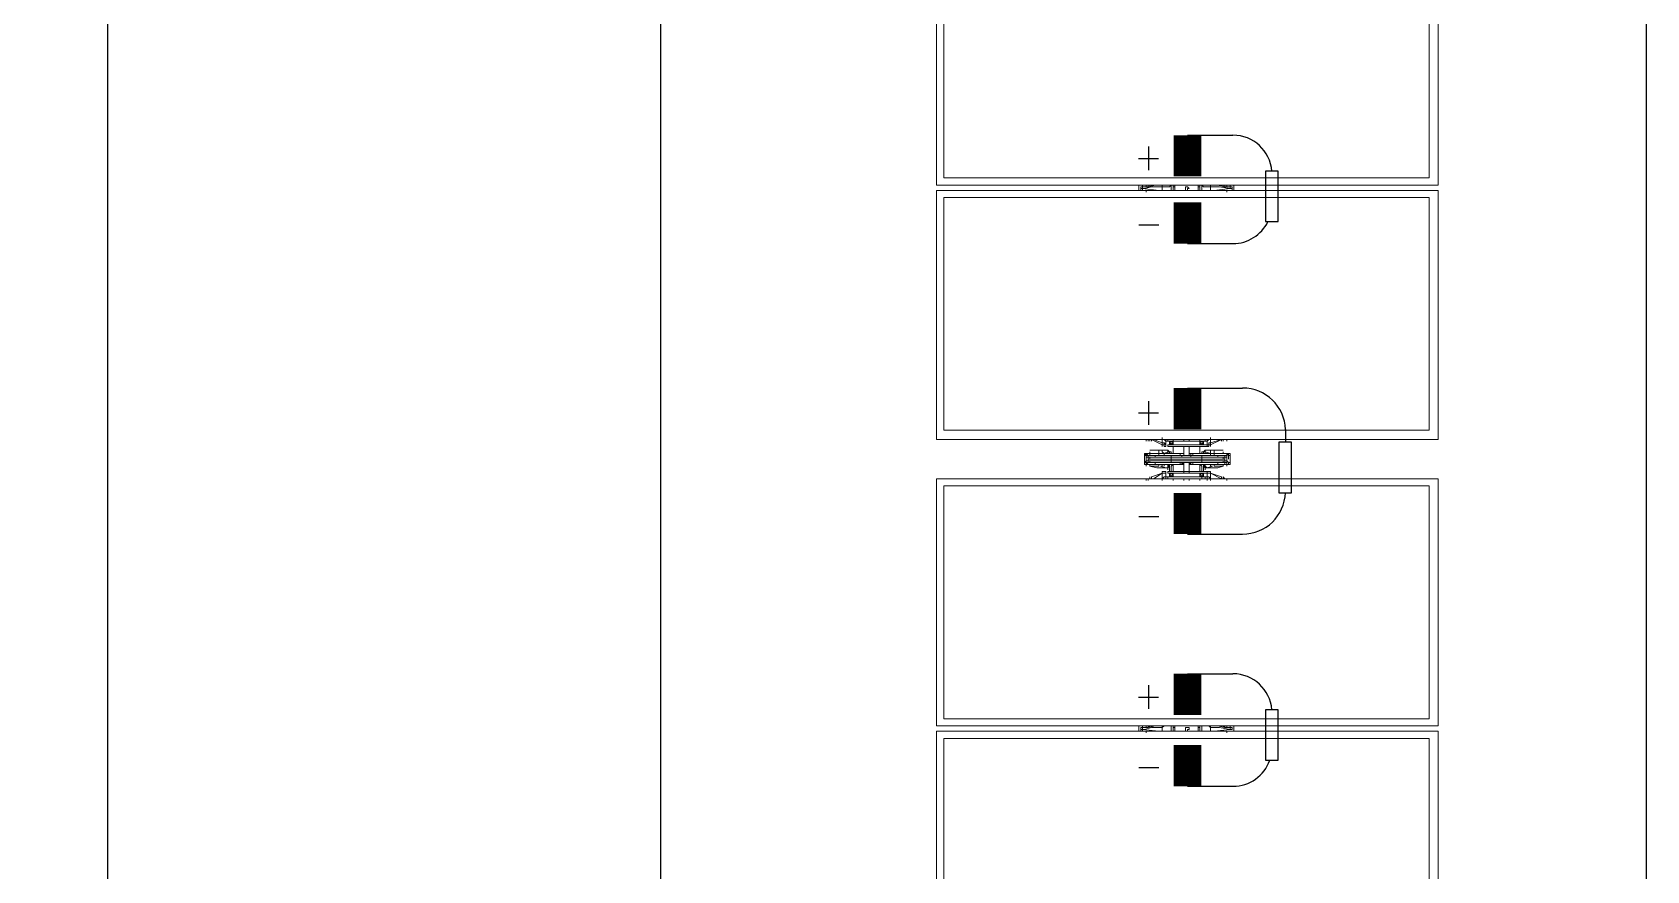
# Model space of a CAD drawing. Header units: feet. Extents: x -5.1 to 70.3, y -33 to 8.
# Drawn here: x 31.81 to 33.834, y -14.879 to -13.828 of the extents above; entities that cross this region are included whole.
import ezdxf
from ezdxf.lldxf.tags import DXFTag

# ---------------------------------------------------------------- set-up
doc = ezdxf.new("R2010")
doc.units = ezdxf.units.FT
doc.header["$MEASUREMENT"] = 0
doc.linetypes.add('HIDDEN', pattern=[0.375, 0.25, -0.125])
for name, color, linetype in [('E-DC HARNESS-NEG', 170, 'DC HARNESS CABLE'), ('E-HARN-COMP', 8, 'Continuous'), ('E-TRNK-CABL-NEG', 170, 'HIDDEN'), ('E-TRUNK-CABLE-POS', 10, 'HIDDEN'), ('G-ANNO-TEXT', 1, 'Continuous'), ('Polarity-Text', 7, 'Continuous')]:
    doc.layers.add(name, color=color, linetype=linetype)
tags = doc.linetypes.add('DC HARNESS CABLE', pattern='A,0.5,-0.2,["DH",Standard,S=0.1,R=0,X=-0.1,Y=-0.05],-0.2', length=0.9).pattern_tags.tags
tags[6] = DXFTag(74, 10)

# ---------------------------------------------------------------- blocks, each defined once
blk = doc.blocks.new('A$Cc93f9aa1')
at = {"lineweight": 5}
for points in [[(3.8365, 0.4666), (3.6065, 0.4666), (3.6065, 0), (3.8365, 0)], [(4.0732, 0), (3.8415, 0), (3.8415, 0.4666), (4.0732, 0.4666)], [(4.1098, 0), (4.3398, 0), (4.3398, 0.4666), (4.1098, 0.4666)], [(4.5748, 0.4666), (4.3448, 0.4666), (4.3448, 0), (4.5748, 0)], [(3.8298, 0.0067), (3.8298, 0.4583), (3.6132, 0.4583), (3.6132, 0.0067)], [(4.0648, 0.0067), (4.0648, 0.4583), (3.8482, 0.4583), (3.8482, 0.0067)], [(4.1165, 0.4583), (4.3332, 0.4583), (4.3332, 0.0067), (4.1165, 0.0067)], [(4.3515, 0.4583), (4.5681, 0.4583), (4.5681, 0.0067), (4.3515, 0.0067)], [(4.0732, 0.2667), (4.0732, 0.27), (4.0732, 0.275), (4.0732, 0.27)], [(4.0948, 0.2683), (4.0965, 0.2683), (4.0948, 0.2683), (4.0932, 0.2683), (4.0932, 0.27), (4.0948, 0.27), (4.0965, 0.27), (4.0948, 0.27), (4.0948, 0.2683), (4.0932, 0.2683), (4.0915, 0.2683), (4.0898, 0.2683), (4.0898, 0.27), (4.0882, 0.27), (4.0865, 0.27), (4.0882, 0.27), (4.0898, 0.27), (4.0898, 0.2683), (4.0915, 0.2683), (4.0915, 0.2667), (4.0915, 0.2467), (4.0898, 0.2467), (4.0898, 0.2183), (4.0882, 0.2183), (4.0882, 0.2467), (4.0882, 0.2183), (4.0898, 0.2183), (4.0898, 0.2467), (4.0915, 0.2467), (4.0915, 0.2667), (4.0898, 0.2667), (4.0915, 0.2667), (4.0915, 0.2683), (4.0898, 0.2683), (4.0882, 0.2683), (4.0882, 0.27), (4.0865, 0.27), (4.0865, 0.2733), (4.0865, 0.2717), (4.0882, 0.27), (4.0865, 0.27), (4.0882, 0.27), (4.0898, 0.27), (4.0915, 0.27), (4.0898, 0.27), (4.0882, 0.27), (4.0865, 0.2717), (4.0882, 0.2717), (4.0865, 0.2717), (4.0882, 0.2717), (4.0898, 0.2717), (4.0915, 0.2717), (4.0898, 0.2717), (4.0882, 0.2717), (4.0865, 0.2717), (4.0865, 0.2733), (4.0865, 0.27), (4.0882, 0.27), (4.0882, 0.2683), (4.0898, 0.2683), (4.0915, 0.2683), (4.0932, 0.2683), (4.0948, 0.2683), (4.0948, 0.27), (4.0932, 0.27), (4.0948, 0.2717), (4.0965, 0.2717), (4.0948, 0.2717), (4.0948, 0.2733), (4.0965, 0.2733), (4.0948, 0.2733), (4.0948, 0.2717), (4.0932, 0.27), (4.0948, 0.27), (4.0932, 0.27), (4.0915, 0.27), (4.0898, 0.27), (4.0915, 0.27), (4.0932, 0.27), (4.0948, 0.27), (4.0965, 0.27), (4.0965, 0.2733), (4.0948, 0.2733), (4.0898, 0.2733), (4.0865, 0.2733), (4.0882, 0.2733), (4.0865, 0.2733), (4.0898, 0.2733), (4.0948, 0.2733), (4.0965, 0.2733), (4.0965, 0.27), (4.0982, 0.27), (4.0965, 0.27), (4.0948, 0.27), (4.0932, 0.27), (4.0948, 0.27), (4.0965, 0.27), (4.0965, 0.2617), (4.0948, 0.2617), (4.0965, 0.2617), (4.0965, 0.2383), (4.0948, 0.2383), (4.0965, 0.2383), (4.0965, 0.2367), (4.0948, 0.235), (4.0965, 0.235), (4.0948, 0.235), (4.1032, 0.235), (4.1048, 0.235), (4.1032, 0.235), (4.1032, 0.23), (4.1032, 0.235), (4.0948, 0.235), (4.0965, 0.235), (4.0948, 0.235), (4.0965, 0.2367), (4.0965, 0.2383), (4.0965, 0.2617), (4.0965, 0.27), (4.0948, 0.27), (4.0965, 0.27), (4.0948, 0.27), (4.0932, 0.27), (4.0932, 0.2683)], [(4.0965, 0.2717), (4.0948, 0.2717)], [(4.1098, 0.27), (4.1098, 0.2683), (4.1082, 0.2667), (4.1098, 0.2683), (4.1098, 0.27), (4.1098, 0.275)], [(4.0748, 0.2517), (4.0748, 0.25), (4.0732, 0.25), (4.0732, 0.2517), (4.0748, 0.2517), (4.0732, 0.2533), (4.0732, 0.255), (4.0765, 0.255), (4.0782, 0.255), (4.0732, 0.265), (4.0782, 0.255), (4.0765, 0.255), (4.0765, 0.2533), (4.0782, 0.2533), (4.0782, 0.2517)], [(4.0832, 0.2667), (4.0832, 0.2583), (4.0832, 0.2567), (4.0832, 0.255), (4.0865, 0.255), (4.0832, 0.255), (4.0832, 0.2567), (4.0832, 0.2583), (4.0865, 0.2583), (4.0865, 0.2667), (4.0865, 0.2583), (4.0865, 0.255), (4.0848, 0.25), (4.0832, 0.25), (4.0832, 0.2567), (4.0832, 0.25), (4.0848, 0.25), (4.0865, 0.255), (4.0865, 0.2583), (4.0832, 0.2583)], [(4.0832, 0.2667), (4.0832, 0.25)], [(4.0832, 0.2517), (4.0832, 0.25), (4.0832, 0.26), (4.0832, 0.25)], [(4.0865, 0.2667), (4.0848, 0.2667)], [(4.0865, 0.2383), (4.0882, 0.2383), (4.0865, 0.2383), (4.0865, 0.2617), (4.0865, 0.27), (4.0865, 0.2617)], [(4.0898, 0.2683), (4.0898, 0.2467), (4.0882, 0.2467), (4.0882, 0.2683)], [(4.0898, 0.2683), (4.0898, 0.2467), (4.0882, 0.2467), (4.0882, 0.2683)], [(4.0898, 0.2617), (4.0882, 0.2617)], [(4.0898, 0.2617), (4.0882, 0.2617)], [(4.0932, 0.2183), (4.0932, 0.2467), (4.0948, 0.2467), (4.0948, 0.2683), (4.0932, 0.2683), (4.0932, 0.2467), (4.0915, 0.2467), (4.0915, 0.2183), (4.0932, 0.2183), (4.0932, 0.1967), (4.0915, 0.1967), (4.0898, 0.1967), (4.0915, 0.1967), (4.0932, 0.1967), (4.0948, 0.1967), (4.0932, 0.1967), (4.0948, 0.1967), (4.0932, 0.1967), (4.0932, 0.2183), (4.0915, 0.2183), (4.0915, 0.2467), (4.0932, 0.2467), (4.0932, 0.2683), (4.0948, 0.2683), (4.0948, 0.2467), (4.0932, 0.2467), (4.0932, 0.2183), (4.0948, 0.2183), (4.0948, 0.2467), (4.0948, 0.2183)], [(4.0948, 0.2667), (4.0932, 0.2667)], [(4.0965, 0.2617), (4.0948, 0.2617)], [(4.0965, 0.255), (4.0965, 0.2583), (4.0982, 0.2583), (4.0982, 0.2667), (4.0965, 0.2667), (4.0982, 0.2667), (4.0982, 0.2583), (4.0965, 0.2583), (4.0965, 0.2667), (4.0965, 0.2583), (4.0965, 0.255), (4.0982, 0.255), (4.0982, 0.2567), (4.0998, 0.2517), (4.0982, 0.2567), (4.0982, 0.255)], [(4.0998, 0.25), (4.0998, 0.2617), (4.0982, 0.2667), (4.0998, 0.2617), (4.0998, 0.25), (4.0998, 0.2517)], [(4.0998, 0.25), (4.0998, 0.26), (4.0998, 0.25), (4.0982, 0.2483), (4.0998, 0.25), (4.1015, 0.25)], [(4.0998, 0.2567), (4.0998, 0.2583)], [(4.1048, 0.2533), (4.1048, 0.255), (4.1082, 0.265), (4.1048, 0.255), (4.1098, 0.255), (4.1082, 0.2533), (4.1082, 0.2517), (4.1048, 0.2517), (4.1048, 0.2533), (4.1048, 0.255), (4.1098, 0.255), (4.1082, 0.2533), (4.1082, 0.2517), (4.1048, 0.2517)], [(4.0732, 0.2517), (4.0732, 0.25), (4.0748, 0.25), (4.0748, 0.2517), (4.0782, 0.2517), (4.0782, 0.2533), (4.0765, 0.2533), (4.0765, 0.255), (4.0732, 0.255), (4.0732, 0.2533), (4.0748, 0.2517)], [(4.0748, 0.215), (4.0748, 0.2133), (4.0748, 0.215), (4.0732, 0.215), (4.0732, 0.25), (4.0732, 0.215)], [(4.0748, 0.245), (4.0732, 0.245), (4.0748, 0.245), (4.0765, 0.245), (4.0782, 0.2467), (4.0782, 0.2483), (4.0765, 0.2483), (4.0748, 0.2483), (4.0748, 0.2467)], [(4.0765, 0.2483), (4.0748, 0.2467), (4.0765, 0.245), (4.0782, 0.2467)], [(4.0748, 0.2467), (4.0748, 0.2483), (4.0765, 0.2483), (4.0782, 0.2483), (4.0782, 0.2467), (4.0765, 0.245), (4.0748, 0.245)], [(4.0765, 0.2483), (4.0748, 0.2467), (4.0765, 0.245), (4.0782, 0.2467)], [(4.0765, 0.245), (4.0748, 0.245), (4.0748, 0.2467), (4.0748, 0.2483), (4.0765, 0.2483), (4.0782, 0.2483), (4.0782, 0.2467), (4.0782, 0.245), (4.0765, 0.245), (4.0782, 0.245), (4.0782, 0.2467), (4.0765, 0.2467), (4.0782, 0.2467), (4.0765, 0.2467), (4.0782, 0.2467), (4.0765, 0.2467), (4.0782, 0.2467), (4.0765, 0.2467), (4.0782, 0.2467), (4.0765, 0.2467), (4.0782, 0.2467), (4.0765, 0.2467), (4.0782, 0.2467), (4.0765, 0.2467), (4.0782, 0.2467), (4.0765, 0.2467), (4.0782, 0.2467), (4.0782, 0.2483), (4.0765, 0.2483), (4.0748, 0.2483), (4.0748, 0.2467), (4.0748, 0.245)], [(4.0782, 0.2517), (4.0798, 0.2517), (4.0798, 0.2533), (4.0782, 0.2533), (4.0782, 0.255), (4.0798, 0.255), (4.0782, 0.255), (4.0782, 0.2533), (4.0765, 0.2533), (4.0782, 0.2533), (4.0782, 0.255), (4.0782, 0.2533), (4.0798, 0.2533), (4.0798, 0.2517), (4.0782, 0.2517), (4.0798, 0.2517), (4.0798, 0.215), (4.0782, 0.215), (4.0798, 0.215), (4.0798, 0.2517)], [(4.0782, 0.2467), (4.0765, 0.2467)], [(4.0798, 0.245), (4.0865, 0.245)], [(4.0848, 0.25), (4.0832, 0.25), (4.0848, 0.2483), (4.0832, 0.25), (4.0848, 0.2483)], [(4.0848, 0.2483), (4.0848, 0.2467), (4.0865, 0.2467), (4.0848, 0.2467), (4.0848, 0.2483), (4.0865, 0.2483), (4.0848, 0.2483), (4.0865, 0.2483)], [(4.0965, 0.255), (4.0965, 0.25), (4.0965, 0.2483), (4.0982, 0.25), (4.0965, 0.2483), (4.0965, 0.25), (4.0982, 0.25), (4.0998, 0.2517), (4.0982, 0.25), (4.0965, 0.25)], [(4.0998, 0.25), (4.0982, 0.2483), (4.0965, 0.2483), (4.1032, 0.2483), (4.0965, 0.2483), (4.0982, 0.2483), (4.0998, 0.2483), (4.0982, 0.2483)], [(4.0965, 0.2483), (4.0982, 0.2483)], [(4.1032, 0.2467), (4.0982, 0.2467), (4.0965, 0.245), (4.1032, 0.245), (4.0965, 0.245), (4.0982, 0.2467)], [(4.1048, 0.255), (4.1032, 0.255), (4.1048, 0.255), (4.1048, 0.2533), (4.1048, 0.255), (4.1032, 0.255)], [(4.1048, 0.215), (4.1032, 0.215), (4.1032, 0.2517), (4.1048, 0.2517), (4.1032, 0.2517), (4.1032, 0.255), (4.1032, 0.2517), (4.1048, 0.2517), (4.1032, 0.2517), (4.1032, 0.215)], [(4.1065, 0.2483), (4.1048, 0.2467), (4.1065, 0.245), (4.1082, 0.2467)], [(4.1048, 0.2467), (4.1048, 0.2483), (4.1065, 0.2483), (4.1082, 0.2483), (4.1082, 0.2467), (4.1065, 0.245), (4.1048, 0.245), (4.1048, 0.2467), (4.1048, 0.2483), (4.1048, 0.2467), (4.1048, 0.245), (4.1065, 0.245), (4.1082, 0.2467), (4.1082, 0.2483), (4.1065, 0.2483), (4.1048, 0.2483)], [(4.1065, 0.2483), (4.1048, 0.2467), (4.1065, 0.245), (4.1082, 0.2467)], [(4.1115, 0.2517), (4.1098, 0.2517), (4.1098, 0.25), (4.1098, 0.2517), (4.1082, 0.2517), (4.1098, 0.2517)], [(4.1082, 0.25), (4.1082, 0.2517), (4.1082, 0.25), (4.1098, 0.25), (4.1098, 0.215), (4.1082, 0.215), (4.1098, 0.215), (4.1098, 0.25)], [(4.1115, 0.245), (4.1098, 0.245)], [(3.8398, 0.235), (3.8382, 0.2333), (3.8382, 0.2317), (3.8415, 0.2317), (3.8415, 0.2333), (3.8398, 0.2333)], [(4.0748, 0.235), (4.0732, 0.235)], [(4.0748, 0.235), (4.0732, 0.235)], [(4.0748, 0.23), (4.0732, 0.23)], [(4.0748, 0.23), (4.0732, 0.23)], [(4.0798, 0.235), (4.0882, 0.235), (4.0865, 0.235), (4.0882, 0.235), (4.0798, 0.235), (4.0798, 0.23)], [(4.0882, 0.23), (4.0798, 0.23), (4.0882, 0.23), (4.0865, 0.23), (4.0882, 0.23), (4.0865, 0.23)], [(4.0865, 0.2383), (4.0865, 0.2367), (4.0865, 0.235), (4.0882, 0.235), (4.0865, 0.235), (4.0865, 0.2383), (4.0865, 0.2367), (4.0882, 0.2367), (4.0865, 0.2367), (4.0865, 0.235), (4.0882, 0.235), (4.0865, 0.235)], [(4.0865, 0.23), (4.0882, 0.23), (4.0865, 0.23), (4.0865, 0.2267), (4.0865, 0.23), (4.0865, 0.2267)], [(4.0865, 0.2267), (4.0865, 0.2033), (4.0865, 0.195), (4.0865, 0.2033), (4.0865, 0.2267), (4.0882, 0.2267)], [(4.0965, 0.2367), (4.0965, 0.235), (4.0982, 0.235), (4.0965, 0.235), (4.0965, 0.2367), (4.0948, 0.2367), (4.0965, 0.2367), (4.0965, 0.2383), (4.0965, 0.2367), (4.0948, 0.2367)], [(4.1048, 0.23), (4.1032, 0.23), (4.0948, 0.23), (4.0965, 0.23), (4.0948, 0.23), (4.0965, 0.23), (4.0965, 0.2267), (4.0965, 0.2283), (4.0948, 0.23), (4.1032, 0.23)], [(4.0965, 0.2267), (4.0965, 0.23), (4.0948, 0.23), (4.0965, 0.2283)], [(4.0965, 0.23), (4.0948, 0.23)], [(4.0965, 0.2267), (4.0948, 0.2267), (4.0965, 0.2267), (4.0965, 0.2033), (4.0948, 0.2033), (4.0965, 0.2033)], [(4.0982, 0.23), (4.0965, 0.23)], [(4.1115, 0.235), (4.1098, 0.235)], [(4.1115, 0.235), (4.1098, 0.235)], [(4.1115, 0.23), (4.1098, 0.23)], [(4.1115, 0.23), (4.1098, 0.23)], [(4.3432, 0.235), (4.3415, 0.235), (4.3415, 0.2317), (4.3448, 0.2317), (4.3448, 0.2333), (4.3432, 0.2333)], [(4.0748, 0.2167), (4.0765, 0.2167), (4.0782, 0.2183), (4.0782, 0.22), (4.0765, 0.22), (4.0748, 0.22), (4.0732, 0.22), (4.0748, 0.22), (4.0748, 0.2183), (4.0748, 0.22), (4.0748, 0.2183), (4.0748, 0.2167), (4.0765, 0.2167)], [(4.0732, 0.215), (4.0732, 0.2133)], [(4.0765, 0.2117), (4.0765, 0.21), (4.0782, 0.21), (4.0732, 0.2), (4.0782, 0.21), (4.0765, 0.21), (4.0732, 0.21), (4.0732, 0.2117), (4.0748, 0.2133), (4.0782, 0.2133), (4.0765, 0.2117), (4.0765, 0.21), (4.0732, 0.21), (4.0732, 0.2117), (4.0748, 0.2133), (4.0782, 0.2133)], [(4.0765, 0.22), (4.0748, 0.2183), (4.0765, 0.2167), (4.0782, 0.2183)], [(4.0765, 0.22), (4.0748, 0.2183), (4.0765, 0.2167), (4.0782, 0.2183)], [(4.0765, 0.22), (4.0748, 0.22), (4.0765, 0.22), (4.0782, 0.22), (4.0782, 0.2183), (4.0782, 0.2167), (4.0765, 0.2167), (4.0782, 0.2167), (4.0782, 0.2183), (4.0765, 0.2183), (4.0782, 0.2183), (4.0765, 0.2183), (4.0782, 0.2183), (4.0765, 0.2183), (4.0782, 0.2183), (4.0765, 0.2183), (4.0782, 0.2183), (4.0765, 0.2183), (4.0782, 0.2183), (4.0765, 0.2183), (4.0782, 0.2183), (4.0765, 0.2183), (4.0782, 0.2183), (4.0765, 0.2183), (4.0782, 0.2183), (4.0782, 0.22), (4.0765, 0.22), (4.0748, 0.22), (4.0748, 0.2183), (4.0748, 0.2167), (4.0748, 0.2183), (4.0748, 0.2167), (4.0765, 0.2167), (4.0782, 0.2183), (4.0782, 0.22)], [(4.0782, 0.2183), (4.0765, 0.2183)], [(4.0798, 0.21), (4.0782, 0.21), (4.0782, 0.2117), (4.0765, 0.2117), (4.0782, 0.2117), (4.0782, 0.21)], [(4.0782, 0.2133), (4.0798, 0.2133), (4.0798, 0.2117), (4.0782, 0.2117), (4.0782, 0.21), (4.0782, 0.2117), (4.0798, 0.2117), (4.0798, 0.2133)], [(4.0865, 0.22), (4.0798, 0.22)], [(4.0832, 0.2133), (4.0832, 0.2083), (4.0832, 0.2133), (4.0832, 0.215), (4.0848, 0.215), (4.0848, 0.2167), (4.0832, 0.215), (4.0832, 0.2133), (4.0832, 0.215), (4.0848, 0.215), (4.0865, 0.2117), (4.0848, 0.21), (4.0832, 0.21), (4.0832, 0.2083), (4.0832, 0.2067), (4.0832, 0.2083), (4.0832, 0.21), (4.0848, 0.21), (4.0865, 0.2117), (4.0848, 0.215), (4.0848, 0.2167), (4.0832, 0.215), (4.0848, 0.2167), (4.0832, 0.215), (4.0832, 0.205), (4.0832, 0.215)], [(4.0865, 0.2167), (4.0848, 0.2167), (4.0832, 0.215), (4.0832, 0.205), (4.0832, 0.215), (4.0848, 0.2167), (4.0865, 0.2167), (4.0848, 0.2167), (4.0865, 0.2167), (4.0848, 0.2167), (4.0865, 0.2167), (4.0848, 0.2167)], [(4.0865, 0.2183), (4.0848, 0.2183), (4.0848, 0.2167), (4.0848, 0.2183)], [(4.0932, 0.195), (4.0932, 0.1967), (4.0948, 0.1967), (4.0948, 0.2183), (4.0948, 0.1967), (4.0932, 0.1967), (4.0932, 0.195), (4.0948, 0.195)], [(4.0982, 0.2183), (4.1032, 0.2183), (4.0982, 0.2183), (4.0965, 0.22), (4.1032, 0.22), (4.0965, 0.22)], [(4.0965, 0.215), (4.0965, 0.2167), (4.1032, 0.2167), (4.0965, 0.2167)], [(4.0965, 0.2167), (4.0982, 0.215), (4.0965, 0.2167), (4.0982, 0.2167)], [(4.0998, 0.2167), (4.0982, 0.2167), (4.0998, 0.215), (4.0982, 0.2167), (4.0965, 0.2167), (4.0982, 0.2167)], [(4.0982, 0.1983), (4.0965, 0.1983), (4.0982, 0.1983), (4.0998, 0.205), (4.0998, 0.215), (4.0998, 0.2133), (4.0998, 0.215), (4.0998, 0.205)], [(4.0982, 0.2083), (4.0998, 0.2133), (4.0998, 0.215), (4.0965, 0.215), (4.0965, 0.2117), (4.0965, 0.21), (4.0982, 0.21)], [(4.0982, 0.2083), (4.0998, 0.2133), (4.0998, 0.215), (4.0965, 0.215), (4.0965, 0.2117), (4.0965, 0.21), (4.0982, 0.21)], [(4.0982, 0.2167), (4.0998, 0.215)], [(4.0998, 0.215), (4.0998, 0.205), (4.0998, 0.215), (4.1015, 0.215)], [(4.1048, 0.2133), (4.1032, 0.2133), (4.1032, 0.21), (4.1048, 0.21), (4.1048, 0.2117), (4.1048, 0.2133), (4.1048, 0.2117), (4.1048, 0.21), (4.1032, 0.21), (4.1032, 0.2133), (4.1048, 0.2133), (4.1082, 0.2133), (4.1082, 0.215), (4.1082, 0.2133)], [(4.1032, 0.21), (4.1048, 0.21), (4.1048, 0.2117), (4.1048, 0.21)], [(4.1048, 0.22), (4.1048, 0.2183), (4.1048, 0.2167), (4.1065, 0.2167), (4.1082, 0.2183), (4.1082, 0.22), (4.1065, 0.22)], [(4.1065, 0.22), (4.1048, 0.2183), (4.1065, 0.2167), (4.1082, 0.2183)], [(4.1048, 0.22), (4.1048, 0.2183), (4.1048, 0.2167), (4.1048, 0.2183), (4.1048, 0.22), (4.1065, 0.22)], [(4.1065, 0.22), (4.1048, 0.2183), (4.1065, 0.2167), (4.1082, 0.2183)], [(4.1048, 0.21), (4.1098, 0.21), (4.1082, 0.2117), (4.1082, 0.2133), (4.1098, 0.2133), (4.1098, 0.215), (4.1098, 0.2133), (4.1082, 0.2133), (4.1082, 0.2117), (4.1098, 0.21), (4.1048, 0.21), (4.1082, 0.2)], [(4.1082, 0.22), (4.1082, 0.2183), (4.1082, 0.22), (4.1065, 0.22)], [(4.1082, 0.2183), (4.1065, 0.2183)], [(4.1082, 0.2183), (4.1065, 0.2183)], [(4.1115, 0.22), (4.1098, 0.22)], [(4.0732, 0.1967), (4.0732, 0.1983)], [(4.0832, 0.1983), (4.0832, 0.205), (4.0832, 0.1983), (4.0832, 0.2067), (4.0865, 0.2067), (4.0865, 0.1983), (4.0848, 0.1983), (4.0865, 0.1983), (4.0865, 0.2067), (4.0832, 0.2067)], [(4.0865, 0.21), (4.0865, 0.2067)], [(4.0882, 0.1983), (4.0865, 0.1983)], [(4.0932, 0.1933), (4.0882, 0.1933), (4.0865, 0.1933), (4.0882, 0.1933), (4.0865, 0.1933), (4.0865, 0.195), (4.0882, 0.195), (4.0882, 0.1967), (4.0882, 0.195), (4.0865, 0.195), (4.0865, 0.1933), (4.0882, 0.1933)], [(4.0898, 0.2033), (4.0882, 0.2033)], [(4.0898, 0.2033), (4.0882, 0.2033)], [(4.0915, 0.1983), (4.0915, 0.1967), (4.0898, 0.1967), (4.0915, 0.1967)], [(4.0948, 0.195), (4.0948, 0.1967), (4.0948, 0.195), (4.0965, 0.195), (4.0965, 0.1933), (4.0948, 0.1933), (4.0965, 0.1933), (4.0948, 0.1933), (4.0948, 0.195), (4.0965, 0.195), (4.0965, 0.2033), (4.0965, 0.195), (4.0982, 0.195), (4.0965, 0.195), (4.0965, 0.1933), (4.0948, 0.1933), (4.0932, 0.195), (4.0915, 0.195), (4.0932, 0.195), (4.0948, 0.195), (4.0932, 0.195)], [(4.0948, 0.1983), (4.0932, 0.1983)], [(4.0965, 0.195), (4.0948, 0.195), (4.0948, 0.1933), (4.0965, 0.1933), (4.0948, 0.1933), (4.0932, 0.195), (4.0948, 0.195), (4.0932, 0.195), (4.0948, 0.195), (4.0948, 0.1967)], [(4.0965, 0.2033), (4.0948, 0.2033)], [(4.0965, 0.2067), (4.0965, 0.21)], [(4.0982, 0.1983), (4.0965, 0.1983), (4.0965, 0.2067), (4.0982, 0.2067)], [(4.0982, 0.1983), (4.0965, 0.1983), (4.0965, 0.2067), (4.0982, 0.2067)], [(4.0998, 0.2067), (4.0998, 0.2083)], [(4.1082, 0.1983), (4.1098, 0.1983), (4.1098, 0.1967), (4.1098, 0.1983)], [(4.0732, 0.19), (4.0732, 0.195)], [(4.1098, 0.19), (4.1098, 0.195)]]:
    blk.add_lwpolyline(points, close=True, dxfattribs=at)
for points in [[(4.0732, 0), (4.0732, 0.4666)], [(4.1098, 0.4666), (4.1098, 0)], [(4.0648, 0.0067), (4.0648, 0.4583)], [(4.1165, 0.4583), (4.1165, 0.0067)], [(3.8415, 0.2767), (3.8365, 0.2767)], [(3.8365, 0.255), (3.8382, 0.255), (3.8382, 0.2633), (3.8398, 0.2733)], [(3.8415, 0.275), (3.8398, 0.275), (3.8398, 0.2733), (3.8382, 0.2733), (3.8382, 0.27), (3.8382, 0.2683)], [(3.8398, 0.27), (3.8398, 0.2733), (3.8398, 0.275)], [(4.3448, 0.2767), (4.3398, 0.2767)], [(4.3398, 0.255), (4.3415, 0.255), (4.3415, 0.2633), (4.3432, 0.2733)], [(4.3432, 0.27), (4.3432, 0.2733), (4.3432, 0.275), (4.3432, 0.2733), (4.3415, 0.2733), (4.3415, 0.2717), (4.3415, 0.27), (4.3415, 0.2683)], [(4.0732, 0.2667), (4.0732, 0.2667)], [(4.0732, 0.2667), (4.0732, 0.2667)], [(4.0832, 0.26), (4.0832, 0.26)], [(4.0832, 0.26), (4.0832, 0.26)], [(4.0882, 0.27), (4.0898, 0.27), (4.0882, 0.27)], [(4.0882, 0.27), (4.0898, 0.27), (4.0882, 0.27)], [(4.0948, 0.27), (4.0948, 0.27)], [(4.0948, 0.27), (4.0948, 0.27)], [(4.0982, 0.26), (4.0982, 0.26)], [(4.0982, 0.26), (4.0982, 0.26)], [(4.1098, 0.2667), (4.1098, 0.2667)], [(4.1098, 0.2667), (4.1098, 0.2667)], [(3.8398, 0.2467), (3.8382, 0.2467), (3.8365, 0.2467), (3.8382, 0.2483), (3.8382, 0.255)], [(3.8415, 0.2467), (3.8365, 0.2467)], [(3.8415, 0.245), (3.8382, 0.245), (3.8365, 0.245)], [(3.8415, 0.2433), (3.8382, 0.2433), (3.8365, 0.2433)], [(3.8382, 0.2433), (3.8382, 0.245)], [(4.0748, 0.2483), (4.0748, 0.2483)], [(4.0748, 0.2483), (4.0748, 0.2483)], [(4.0748, 0.2467), (4.0748, 0.2467)], [(4.0748, 0.2467), (4.0748, 0.2467)], [(4.0748, 0.245), (4.0748, 0.245)], [(4.0748, 0.245), (4.0748, 0.245)], [(4.0765, 0.2483), (4.0765, 0.2483)], [(4.0765, 0.2483), (4.0765, 0.2483)], [(4.0765, 0.245), (4.0782, 0.245)], [(4.0765, 0.245), (4.0765, 0.245)], [(4.0765, 0.245), (4.0782, 0.245)], [(4.0765, 0.245), (4.0765, 0.245)], [(4.0782, 0.2517), (4.0782, 0.2517)], [(4.0782, 0.2517), (4.0782, 0.2517)], [(4.0782, 0.2483), (4.0782, 0.2483)], [(4.0782, 0.2483), (4.0782, 0.2483)], [(4.0782, 0.2467), (4.0782, 0.2467)], [(4.0782, 0.2467), (4.0782, 0.2467)], [(4.0782, 0.245), (4.0782, 0.245)], [(4.0782, 0.245), (4.0782, 0.245)], [(4.0798, 0.2517), (4.0798, 0.2517)], [(4.0798, 0.2517), (4.0798, 0.2517)], [(4.0832, 0.25), (4.0848, 0.2483)], [(4.0832, 0.25), (4.0848, 0.2483)], [(4.0832, 0.25), (4.0848, 0.2483)], [(4.0832, 0.25), (4.0848, 0.25)], [(4.0848, 0.2483), (4.0848, 0.25)], [(4.0865, 0.2483), (4.0848, 0.2483)], [(4.0865, 0.2483), (4.0848, 0.2483)], [(4.0848, 0.2483), (4.0865, 0.2483)], [(4.0848, 0.2483), (4.0865, 0.2483)], [(4.1032, 0.2517), (4.1032, 0.2517)], [(4.1032, 0.2517), (4.1032, 0.2517)], [(4.1048, 0.2483), (4.1065, 0.2483), (4.1082, 0.2483), (4.1082, 0.2467), (4.1082, 0.245), (4.1065, 0.245), (4.1048, 0.245), (4.1048, 0.2467), (4.1048, 0.245)], [(4.1048, 0.2483), (4.1048, 0.2483)], [(4.1048, 0.245), (4.1065, 0.245), (4.1082, 0.245), (4.1082, 0.2467), (4.1065, 0.2467), (4.1082, 0.2467), (4.1065, 0.2467), (4.1082, 0.2467), (4.1065, 0.2467), (4.1082, 0.2467), (4.1065, 0.2467), (4.1082, 0.2467), (4.1065, 0.2467), (4.1082, 0.2467), (4.1065, 0.2467), (4.1082, 0.2467), (4.1065, 0.2467), (4.1082, 0.2467), (4.1065, 0.2467), (4.1082, 0.2467), (4.1065, 0.2467), (4.1082, 0.2467), (4.1098, 0.2467), (4.1082, 0.2467), (4.1082, 0.2483), (4.1065, 0.2483), (4.1048, 0.2483)], [(4.1048, 0.2483), (4.1048, 0.2483)], [(4.1048, 0.2467), (4.1048, 0.2467)], [(4.1048, 0.2467), (4.1048, 0.2467)], [(4.1048, 0.245), (4.1048, 0.245)], [(4.1048, 0.245), (4.1048, 0.245)], [(4.1065, 0.2483), (4.1065, 0.2483)], [(4.1065, 0.2483), (4.1065, 0.2483)], [(4.1065, 0.245), (4.1065, 0.245)], [(4.1065, 0.245), (4.1065, 0.245)], [(4.1082, 0.2483), (4.1082, 0.2483)], [(4.1082, 0.2483), (4.1082, 0.2483)], [(4.1082, 0.2467), (4.1082, 0.2467)], [(4.1082, 0.2467), (4.1082, 0.2467)], [(4.1082, 0.245), (4.1082, 0.245)], [(4.1082, 0.245), (4.1082, 0.245)], [(4.3448, 0.2467), (4.3415, 0.2467), (4.3398, 0.2467), (4.3398, 0.2533), (4.3415, 0.255)], [(4.3398, 0.2467), (4.3415, 0.2467)], [(4.3448, 0.245), (4.3415, 0.245), (4.3398, 0.245)], [(4.3448, 0.2433), (4.3415, 0.2433), (4.3398, 0.2433)], [(4.3415, 0.2433), (4.3415, 0.245)], [(4.0865, 0.23), (4.0882, 0.23)], [(4.0865, 0.23), (4.0882, 0.23)], [(4.0865, 0.23), (4.0882, 0.23)], [(4.0865, 0.23), (4.0882, 0.23)], [(4.0965, 0.23), (4.0982, 0.23)], [(4.0965, 0.23), (4.0982, 0.23)], [(3.8415, 0.2217), (3.8382, 0.2217), (3.8365, 0.2217)], [(3.8365, 0.22), (3.8382, 0.22), (3.8415, 0.22)], [(3.8382, 0.21), (3.8382, 0.2167), (3.8365, 0.2183), (3.8382, 0.2183), (3.8365, 0.2183)], [(3.8382, 0.22), (3.8382, 0.2217)], [(3.8415, 0.2183), (3.8382, 0.2183)], [(4.0732, 0.2133), (4.0748, 0.2133), (4.0732, 0.2133)], [(4.0732, 0.2133), (4.0748, 0.2133), (4.0732, 0.2133)], [(4.0748, 0.22), (4.0748, 0.22)], [(4.0748, 0.22), (4.0748, 0.22)], [(4.0748, 0.2183), (4.0748, 0.2183)], [(4.0748, 0.2183), (4.0748, 0.2183)], [(4.0748, 0.2167), (4.0748, 0.2167)], [(4.0748, 0.2167), (4.0748, 0.2167)], [(4.0765, 0.22), (4.0765, 0.22)], [(4.0765, 0.22), (4.0765, 0.22)], [(4.0765, 0.2167), (4.0765, 0.2167)], [(4.0765, 0.2167), (4.0765, 0.2167)], [(4.0782, 0.22), (4.0782, 0.22)], [(4.0782, 0.22), (4.0782, 0.22)], [(4.0782, 0.2183), (4.0782, 0.2183)], [(4.0782, 0.2183), (4.0782, 0.2183)], [(4.0782, 0.2167), (4.0782, 0.2167)], [(4.0782, 0.2167), (4.0782, 0.2167)], [(4.0782, 0.215), (4.0782, 0.215)], [(4.0782, 0.215), (4.0782, 0.215)], [(4.0798, 0.215), (4.0798, 0.215)], [(4.0798, 0.215), (4.0798, 0.215)], [(4.0898, 0.2183), (4.0898, 0.1967), (4.0882, 0.1967), (4.0882, 0.2183)], [(4.0898, 0.2183), (4.0898, 0.1967), (4.0882, 0.1967), (4.0882, 0.2183)], [(4.0915, 0.2183), (4.0898, 0.2183)], [(4.0915, 0.2183), (4.0898, 0.2183)], [(4.0915, 0.1983), (4.0915, 0.2183)], [(4.0915, 0.1983), (4.0915, 0.2183)], [(4.1032, 0.215), (4.1032, 0.215)], [(4.1032, 0.215), (4.1032, 0.215)], [(4.1048, 0.2183), (4.1048, 0.22)], [(4.1065, 0.22), (4.1048, 0.22)], [(4.1048, 0.22), (4.1048, 0.22)], [(4.1048, 0.22), (4.1048, 0.22)], [(4.1048, 0.2167), (4.1048, 0.2183)], [(4.1048, 0.2183), (4.1048, 0.2183)], [(4.1048, 0.2183), (4.1048, 0.2183)], [(4.1048, 0.2167), (4.1065, 0.2167)], [(4.1048, 0.2167), (4.1048, 0.2167)], [(4.1048, 0.2167), (4.1065, 0.2167)], [(4.1048, 0.2167), (4.1065, 0.2167)], [(4.1048, 0.2167), (4.1048, 0.2167)], [(4.1048, 0.215), (4.1048, 0.215)], [(4.1048, 0.215), (4.1048, 0.215)], [(4.1082, 0.22), (4.1065, 0.22)], [(4.1065, 0.22), (4.1065, 0.22)], [(4.1065, 0.22), (4.1065, 0.22)], [(4.1065, 0.2183), (4.1082, 0.2183)], [(4.1065, 0.2183), (4.1082, 0.2183)], [(4.1065, 0.2183), (4.1082, 0.2183)], [(4.1065, 0.2183), (4.1082, 0.2183)], [(4.1065, 0.2183), (4.1082, 0.2183)], [(4.1065, 0.2183), (4.1082, 0.2183)], [(4.1065, 0.2183), (4.1082, 0.2183)], [(4.1065, 0.2183), (4.1082, 0.2183)], [(4.1065, 0.2183), (4.1082, 0.2183)], [(4.1065, 0.2183), (4.1082, 0.2183)], [(4.1065, 0.2183), (4.1082, 0.2183)], [(4.1065, 0.2183), (4.1082, 0.2183)], [(4.1065, 0.2183), (4.1082, 0.2183)], [(4.1065, 0.2167), (4.1082, 0.2183)], [(4.1065, 0.2183), (4.1082, 0.2183)], [(4.1065, 0.2167), (4.1082, 0.2167)], [(4.1065, 0.2167), (4.1065, 0.2167)], [(4.1065, 0.2167), (4.1082, 0.2167)], [(4.1065, 0.2167), (4.1065, 0.2167)], [(4.1082, 0.22), (4.1082, 0.22)], [(4.1082, 0.2183), (4.1082, 0.22)], [(4.1082, 0.22), (4.1082, 0.22)], [(4.1082, 0.2183), (4.1082, 0.2183)], [(4.1082, 0.2167), (4.1082, 0.2183)], [(4.1082, 0.2183), (4.1082, 0.2183)], [(4.1082, 0.2167), (4.1082, 0.2183)], [(4.1082, 0.2167), (4.1082, 0.2167)], [(4.1082, 0.2167), (4.1082, 0.2167)], [(4.3448, 0.2217), (4.3415, 0.2217), (4.3398, 0.2217)], [(4.3398, 0.22), (4.3415, 0.22), (4.3448, 0.22)], [(4.3415, 0.21), (4.3398, 0.2117), (4.3398, 0.2183), (4.3415, 0.2183), (4.3398, 0.2183)], [(4.3415, 0.22), (4.3415, 0.2217)], [(4.3448, 0.2183), (4.3415, 0.2183)], [(3.8365, 0.21), (3.8382, 0.21), (3.8382, 0.2), (3.8398, 0.1933), (3.8398, 0.1917), (3.8415, 0.1917)], [(3.8382, 0.1967), (3.8382, 0.195), (3.8382, 0.1917), (3.8398, 0.1917), (3.8398, 0.19), (3.8415, 0.19)], [(4.0732, 0.1983), (4.0732, 0.1983)], [(4.0732, 0.1983), (4.0732, 0.1983)], [(4.0832, 0.205), (4.0832, 0.205)], [(4.0832, 0.205), (4.0832, 0.205)], [(4.0848, 0.1983), (4.0848, 0.1983)], [(4.0848, 0.1983), (4.0848, 0.1983)], [(4.0865, 0.195), (4.0882, 0.1967)], [(4.0865, 0.195), (4.0882, 0.1967)], [(4.0882, 0.195), (4.0882, 0.1967)], [(4.0882, 0.195), (4.0882, 0.1967)], [(4.0898, 0.1983), (4.0915, 0.1983)], [(4.0898, 0.1983), (4.0915, 0.1983)], [(4.0898, 0.1967), (4.0898, 0.195)], [(4.0898, 0.1967), (4.0898, 0.195)], [(4.0948, 0.1967), (4.0948, 0.195), (4.0965, 0.195)], [(4.0965, 0.195), (4.0948, 0.1967)], [(4.0982, 0.205), (4.0982, 0.205)], [(4.0982, 0.205), (4.0982, 0.205)], [(4.0982, 0.1983), (4.0982, 0.1983)], [(4.0982, 0.1983), (4.0982, 0.1983)], [(4.1098, 0.1983), (4.1098, 0.1983)], [(4.1098, 0.1983), (4.1098, 0.1983)], [(4.3398, 0.21), (4.3415, 0.21), (4.3415, 0.2), (4.3432, 0.1933), (4.3432, 0.1917), (4.3448, 0.1917)], [(4.3415, 0.1967), (4.3415, 0.195), (4.3415, 0.1917), (4.3432, 0.1917), (4.3432, 0.19), (4.3448, 0.19)], [(3.8415, 0.1883), (3.8365, 0.1883)], [(3.8398, 0.195), (3.8398, 0.1917), (3.8398, 0.19)], [(4.0732, 0.195), (4.0732, 0.195)], [(4.0732, 0.195), (4.0732, 0.195)], [(4.0865, 0.1933), (4.0882, 0.195)], [(4.0865, 0.195), (4.0882, 0.195)], [(4.0865, 0.1933), (4.0882, 0.195)], [(4.0865, 0.195), (4.0882, 0.195)], [(4.0865, 0.1933), (4.0882, 0.1933)], [(4.0865, 0.1933), (4.0882, 0.1933)], [(4.0865, 0.1933), (4.0882, 0.1933)], [(4.0865, 0.1933), (4.0882, 0.1933)], [(4.0882, 0.195), (4.0898, 0.195)], [(4.0882, 0.195), (4.0898, 0.195)], [(4.0882, 0.195), (4.0898, 0.195)], [(4.0882, 0.195), (4.0898, 0.195)], [(4.0882, 0.195), (4.0882, 0.195)], [(4.0882, 0.1933), (4.0882, 0.195)], [(4.0882, 0.195), (4.0898, 0.195)], [(4.0882, 0.195), (4.0898, 0.195)], [(4.0882, 0.195), (4.0898, 0.195)], [(4.0882, 0.195), (4.0898, 0.195)], [(4.0882, 0.195), (4.0882, 0.195)], [(4.0882, 0.1933), (4.0882, 0.195)], [(4.0898, 0.195), (4.0915, 0.195)], [(4.0898, 0.195), (4.0915, 0.195)], [(4.0898, 0.195), (4.0915, 0.195)], [(4.0898, 0.195), (4.0915, 0.195)], [(4.0948, 0.1933), (4.0932, 0.1933)], [(4.0932, 0.1933), (4.0948, 0.1933)], [(4.0948, 0.1933), (4.0932, 0.1933)], [(4.0932, 0.1933), (4.0948, 0.1933)], [(4.1098, 0.195), (4.1098, 0.195)], [(4.1098, 0.195), (4.1098, 0.195)], [(4.3448, 0.1883), (4.3398, 0.1883)], [(4.3432, 0.195), (4.3432, 0.1917), (4.3432, 0.19)]]:
    blk.add_lwpolyline(points, dxfattribs=at)
at = {"color": 8, "lineweight": 5, "true_color": 0x808080}
for points in [[(3.8415, 0.2767), (3.8365, 0.2767)], [(3.8365, 0.2733), (3.8382, 0.2733), (3.8382, 0.275), (3.8398, 0.275)], [(3.8398, 0.2733), (3.8398, 0.2733)], [(3.8398, 0.2733), (3.8415, 0.2583)], [(4.0882, 0.2717), (4.0882, 0.2717)], [(4.0882, 0.2717), (4.0882, 0.2717)], [(4.0948, 0.2717), (4.0948, 0.2717)], [(4.0948, 0.2717), (4.0948, 0.2717)], [(4.3448, 0.2767), (4.3398, 0.2767)], [(4.3398, 0.2733), (4.3415, 0.2733), (4.3415, 0.275), (4.3432, 0.275)], [(4.3432, 0.2733), (4.3432, 0.2733)], [(4.3432, 0.2733), (4.3448, 0.2583)], [(3.8365, 0.27), (3.8382, 0.27), (3.8382, 0.2683), (3.8365, 0.2617)], [(3.8365, 0.2667), (3.8382, 0.2667), (3.8382, 0.2683), (3.8365, 0.2683)], [(3.8415, 0.2683), (3.8415, 0.27)], [(4.0882, 0.27), (4.0898, 0.27)], [(4.0882, 0.27), (4.0898, 0.27)], [(4.3398, 0.27), (4.3415, 0.27), (4.3415, 0.2683), (4.3398, 0.2617)], [(4.3398, 0.2683), (4.3415, 0.2683), (4.3398, 0.2667)], [(4.3448, 0.2683), (4.3448, 0.27), (4.3465, 0.27)], [(3.8415, 0.255), (3.8382, 0.255)], [(4.3448, 0.255), (4.3415, 0.255)], [(3.8365, 0.195), (3.8382, 0.195), (3.8382, 0.1967), (3.8365, 0.2033)], [(3.8365, 0.1967), (3.8382, 0.1967), (3.8382, 0.1983), (3.8365, 0.1983)], [(3.8382, 0.21), (3.8415, 0.21)], [(3.8415, 0.2067), (3.8398, 0.1917)], [(3.8415, 0.1967), (3.8415, 0.195), (3.8432, 0.195)], [(4.3398, 0.195), (4.3415, 0.195), (4.3415, 0.1967), (4.3398, 0.2033)], [(4.3398, 0.1967), (4.3415, 0.1967), (4.3398, 0.1983)], [(4.3415, 0.21), (4.3448, 0.21)], [(4.3448, 0.2067), (4.3432, 0.1917)], [(4.3448, 0.1967), (4.3448, 0.195), (4.3465, 0.195)], [(3.8398, 0.19), (3.8382, 0.19), (3.8382, 0.1917), (3.8365, 0.1917)], [(3.8415, 0.1883), (3.8365, 0.1883)], [(3.8398, 0.1917), (3.8398, 0.1917)], [(4.0882, 0.1933), (4.0882, 0.1933)], [(4.0882, 0.1933), (4.0882, 0.1933)], [(4.0948, 0.1933), (4.0948, 0.1933)], [(4.0948, 0.1933), (4.0948, 0.1933)], [(4.3432, 0.19), (4.3415, 0.19), (4.3415, 0.1917), (4.3398, 0.1917)], [(4.3448, 0.1883), (4.3398, 0.1883)], [(4.3432, 0.1917), (4.3432, 0.1917)]]:
    blk.add_lwpolyline(points, dxfattribs=at)
for points in [[(4.0882, 0.2717), (4.0882, 0.2733)], [(4.0948, 0.2733), (4.0948, 0.2717)], [(3.8432, 0.27), (3.8415, 0.27)], [(4.0732, 0.255), (4.0715, 0.255), (4.0732, 0.255), (4.0732, 0.2567)], [(4.0748, 0.27), (4.0732, 0.27)], [(4.0748, 0.2667), (4.0732, 0.2667)], [(4.0732, 0.265), (4.0765, 0.255), (4.0732, 0.265), (4.0748, 0.265)], [(4.0865, 0.27), (4.0865, 0.2617)], [(4.0882, 0.235), (4.0882, 0.2383), (4.0882, 0.2617), (4.0882, 0.2383), (4.0882, 0.235), (4.0865, 0.235)], [(4.0882, 0.2583), (4.0865, 0.2583)], [(4.0898, 0.27), (4.0882, 0.27)], [(4.0898, 0.27), (4.0882, 0.27), (4.0898, 0.27), (4.0915, 0.27)], [(4.0965, 0.2617), (4.0965, 0.27), (4.0948, 0.27), (4.0965, 0.27), (4.0948, 0.27), (4.0932, 0.27), (4.0915, 0.27), (4.0898, 0.27), (4.0915, 0.27), (4.0932, 0.27), (4.0948, 0.27), (4.0965, 0.27), (4.0948, 0.27), (4.0965, 0.27)], [(4.0965, 0.235), (4.0948, 0.235), (4.0948, 0.2383), (4.0948, 0.2617), (4.0948, 0.2383), (4.0948, 0.235)], [(4.0982, 0.2583), (4.0965, 0.2583)], [(4.1048, 0.255), (4.1098, 0.265), (4.1082, 0.265), (4.1098, 0.265)], [(4.1098, 0.2667), (4.1082, 0.2667)], [(4.1115, 0.27), (4.1098, 0.27)], [(4.1115, 0.255), (4.1098, 0.255), (4.1098, 0.2567), (4.1098, 0.255)], [(4.0748, 0.2483), (4.0748, 0.25)], [(4.0748, 0.22), (4.0748, 0.245)], [(4.0782, 0.2517), (4.0782, 0.2483)], [(4.0782, 0.245), (4.0782, 0.22)], [(4.0865, 0.25), (4.0848, 0.25)], [(4.0882, 0.255), (4.0865, 0.255)], [(4.0982, 0.255), (4.0965, 0.255)], [(4.0982, 0.25), (4.0965, 0.25)], [(4.1048, 0.2483), (4.1048, 0.2517)], [(4.1048, 0.22), (4.1048, 0.245)], [(4.1082, 0.25), (4.1082, 0.2483)], [(4.1082, 0.245), (4.1082, 0.22)], [(4.0882, 0.23), (4.0882, 0.2267), (4.0882, 0.2033), (4.0882, 0.2267), (4.0882, 0.23), (4.0865, 0.23)], [(4.0898, 0.2367), (4.0882, 0.2367)], [(4.0898, 0.2367), (4.0882, 0.2367)], [(4.0898, 0.2283), (4.0882, 0.2283)], [(4.0898, 0.2283), (4.0882, 0.2283)], [(4.0965, 0.2367), (4.0948, 0.2367)], [(4.0965, 0.2367), (4.0948, 0.2367)], [(4.0965, 0.23), (4.0948, 0.23), (4.0948, 0.2033), (4.0948, 0.23)], [(4.0965, 0.2283), (4.0948, 0.2283)], [(4.0965, 0.2283), (4.0948, 0.2283)], [(4.0715, 0.21), (4.0732, 0.21), (4.0732, 0.2117), (4.0732, 0.21)], [(4.0748, 0.215), (4.0748, 0.2167)], [(4.0782, 0.2167), (4.0782, 0.215)], [(4.0848, 0.215), (4.0865, 0.215)], [(4.0882, 0.2117), (4.0865, 0.2117)], [(4.0982, 0.215), (4.0965, 0.215)], [(4.0982, 0.2117), (4.0965, 0.2117)], [(4.1048, 0.215), (4.1048, 0.2167)], [(4.1082, 0.2167), (4.1082, 0.215)], [(4.1098, 0.21), (4.1098, 0.2117), (4.1098, 0.21), (4.1115, 0.21)], [(4.0765, 0.21), (4.0732, 0.2017)], [(4.0748, 0.2), (4.0732, 0.2)], [(4.0748, 0.1983), (4.0732, 0.1983)], [(4.0748, 0.1967), (4.0732, 0.1967)], [(4.0882, 0.2067), (4.0865, 0.2067)], [(4.0865, 0.2033), (4.0865, 0.195)], [(4.0915, 0.1967), (4.0898, 0.1967), (4.0915, 0.1967), (4.0932, 0.1967)], [(4.0965, 0.195), (4.0948, 0.195), (4.0965, 0.195), (4.0948, 0.195), (4.0932, 0.195), (4.0948, 0.195), (4.0965, 0.195), (4.0948, 0.195), (4.0965, 0.195), (4.0965, 0.2033)], [(4.0982, 0.2067), (4.0965, 0.2067)], [(4.1098, 0.2017), (4.1048, 0.21)], [(4.1098, 0.2), (4.1082, 0.2)], [(4.1098, 0.1983), (4.1082, 0.1983)], [(4.1115, 0.1967), (4.1098, 0.1967)], [(4.0748, 0.195), (4.0732, 0.195)], [(4.0898, 0.195), (4.0882, 0.195), (4.0898, 0.195), (4.0882, 0.195), (4.0898, 0.195), (4.0915, 0.195)], [(4.0898, 0.195), (4.0882, 0.195)], [(4.0898, 0.1933), (4.0882, 0.1933)], [(4.0965, 0.1933), (4.0948, 0.1933)], [(4.1115, 0.195), (4.1098, 0.195)]]:
    blk.add_lwpolyline(points, close=True, dxfattribs=at)

msp = doc.modelspace()

# ---------------------------------------------------------------- linework, layer by layer
at = {"layer": 'E-DC HARNESS-NEG', "ltscale": 0.5}
msp.add_lwpolyline([(33.8344, -9.2678), (33.8323, -21.8823)], dxfattribs=at)
at = {"layer": 'E-HARN-COMP', "const_width": 0.0347}
for points in [[(33.2584, -14.0086), (33.2584, -13.9568)], [(33.2584, -14.0927), (33.2584, -14.0409)], [(33.2584, -14.3257), (33.2584, -14.2739)], [(33.2584, -14.4571), (33.2584, -14.4054)], [(33.2584, -14.6842), (33.2584, -14.6324)], [(33.2584, -14.7735), (33.2584, -14.7217)]]:
    msp.add_lwpolyline(points, dxfattribs=at)
at = {"layer": 'E-HARN-COMP'}
for points in [[(33.3724, -14.0335), (33.3724, -14.0018), (33.3562, -14.0018), (33.3562, -14.0335)], [(33.3562, -14.0335), (33.3562, -14.0652), (33.3724, -14.0652), (33.3724, -14.0335)], [(33.389, -14.3735), (33.389, -14.3418), (33.3729, -14.3418), (33.3729, -14.3735)], [(33.3729, -14.3735), (33.3729, -14.4052), (33.389, -14.4052), (33.389, -14.3735)], [(33.3724, -14.7091), (33.3724, -14.6774), (33.3562, -14.6774), (33.3562, -14.7091)], [(33.3562, -14.7091), (33.3562, -14.7407), (33.3724, -14.7407), (33.3724, -14.7091)]]:
    msp.add_lwpolyline(points, dxfattribs=at)
at = {"layer": 'E-TRNK-CABL-NEG', "ltscale": 0.1}
for points in [[(33.2584, -14.0927), (33.3156, -14.0927, 0.28737), (33.3595, -14.0652, 0.28737)], [(33.2584, -14.4571), (33.3276, -14.4571, 0.404462), (33.3814, -14.4052)], [(33.2584, -14.7735), (33.3156, -14.7735, 0.319123), (33.3617, -14.7407, 0.319123)]]:
    msp.add_lwpolyline(points, format="xyb", dxfattribs=at)
at = {"layer": 'E-TRUNK-CABLE-POS', "ltscale": 0.1}
for points in [[(33.2584, -13.9568), (33.3156, -13.9568, -0.391396), (33.3643, -14.0018, -0.391396)], [(33.2584, -14.2739), (33.3276, -14.2739, -0.404462), (33.3814, -14.3259), (33.3814, -14.3418)], [(33.2584, -14.6324), (33.3156, -14.6324, -0.391396), (33.3643, -14.6774, -0.391396)]]:
    msp.add_lwpolyline(points, format="xyb", dxfattribs=at)
at = {"layer": 'G-ANNO-TEXT', "flags": 128}
for points in [[(32.6931, -17.5481, -0.298343), (32.5983, -17.4196), (32.5983, -13.0489, 0.298343), (32.5036, -12.9204, 0.298343), (32.5983, -12.7919), (32.5983, -9.2681, -0.512843), (32.6923, -9.1919)], [(31.9996, -26.4403, -0.463783), (31.9049, -26.3516), (31.9049, -17.9502, 0.298343), (31.8101, -17.8217, 0.298343), (31.9049, -17.6932), (31.9049, -9.3397, -0.4246), (31.9996, -9.204)]]:
    msp.add_lwpolyline(points, format="xyb", dxfattribs=at)
at = {"layer": 'Polarity-Text'}
for p, q in [((33.197, -13.986), (33.2221, -13.986)), ((33.2095, -13.9711), (33.2095, -14.0008)), ((33.1975, -14.0691), (33.2226, -14.0691)), ((33.2095, -14.2903), (33.2095, -14.32)), ((33.197, -14.3051), (33.2221, -14.3051)), ((33.1975, -14.4352), (33.2226, -14.4352)), ((33.2095, -14.6467), (33.2095, -14.6764)), ((33.197, -14.6615), (33.2221, -14.6615)), ((33.1975, -14.7499), (33.2226, -14.7499))]:
    msp.add_line(p, q, dxfattribs=at)

# ---------------------------------------------------------------- block references
at = {"xscale": 1.34754266, "yscale": 1.34754266, "zscale": 1.34754266, "rotation": 270}
msp.add_blockref('A$Cc93f9aa1', (32.944, -8.8495), dxfattribs=at)

doc.saveas('drawing.dxf')
